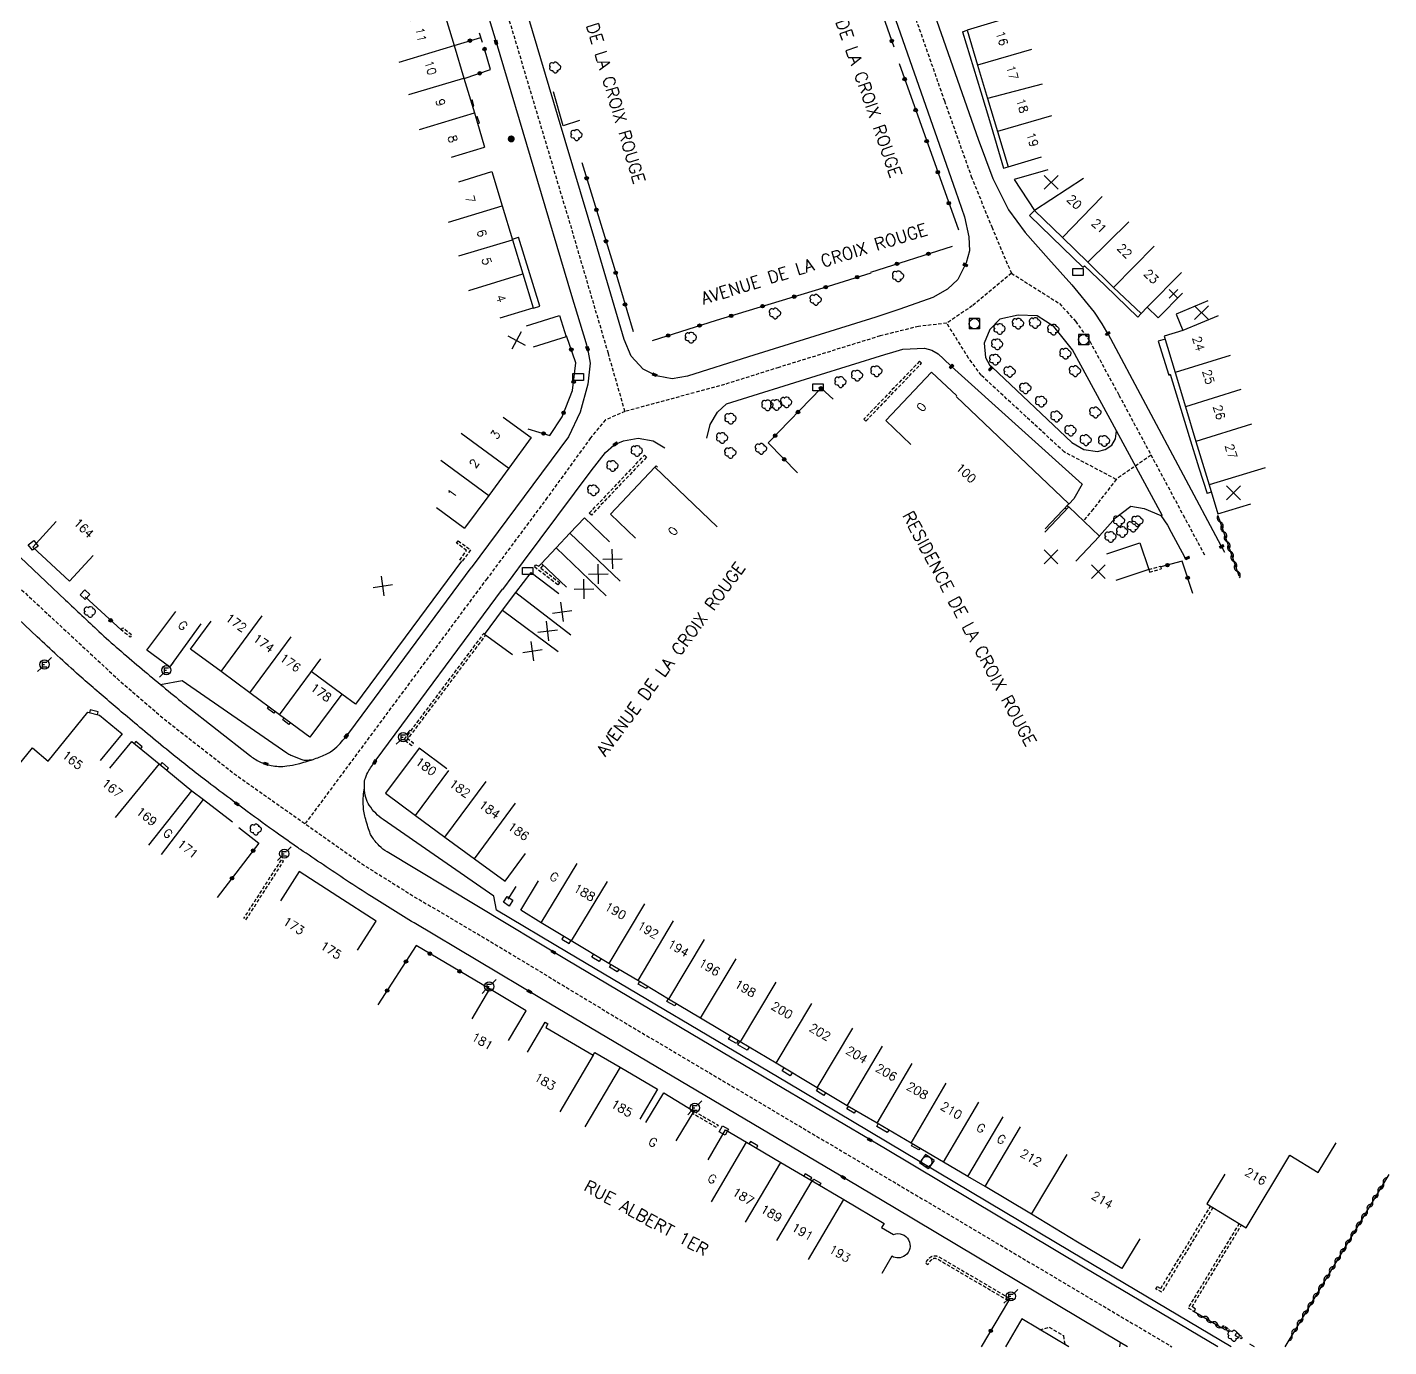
# Model space of a CAD drawing. Header units: millimetres. Extents: x 139000 to 140000, y 124000 to 124885.
# Drawn here: x 139163.1 to 139359.4, y 124000 to 124190.2 of the extents above; entities that cross this region are included whole.
import ezdxf
from ezdxf.enums import TextEntityAlignment as Align

# ---------------------------------------------------------------- set-up
doc = ezdxf.new("R2010")
doc.units = ezdxf.units.MM
doc.linetypes.add('DASHED', pattern=[0.75, 0.5, -0.25])
doc.layers.get('0').update_dxf_attribs({"linetype": 'CONTINUOUS'})
for name, color, linetype in [('W0001', 6, 'DASHED'), ('W0008', 7, 'CONTINUOUS'), ('W0100', 7, 'CONTINUOUS'), ('W0105', 7, 'CONTINUOUS'), ('W0112', 1, 'DASHED'), ('W0300', 7, 'CONTINUOUS'), ('W0310', 3, 'CONTINUOUS'), ('W0322', 7, 'CONTINUOUS'), ('W0400', 7, 'CONTINUOUS'), ('W0420', 7, 'CONTINUOUS'), ('W0471', 7, 'CONTINUOUS'), ('W0989', 7, 'CONTINUOUS'), ('W0991', 7, 'CONTINUOUS'), ('W1102', 7, 'CONTINUOUS'), ('W1471', 7, 'CONTINUOUS'), ('W1473', 7, 'CONTINUOUS')]:
    doc.layers.add(name, color=color, linetype=linetype)
doc.styles.get("Standard").update_dxf_attribs({"font": 'romans.shx', "width": 0.85})

# ---------------------------------------------------------------- blocks, each defined once
blk = doc.blocks.new('t310o')
at = {"color": 0, "linetype": 'Continuous'}
for centre, start, end in [((-0.5, 0.38), 216.8699, 323.1304), ((0.5, -0.37), 36.8699, 143.1303)]:
    blk.add_arc(centre, 0.625, start, end, dxfattribs=at)
blk = doc.blocks.new('t322o')
at = {"color": 0, "linetype": 'Continuous'}
for radius in [0.25, 0.15]:
    blk.add_circle((0, 0), radius, dxfattribs=at)
blk = doc.blocks.new('T300')
for p, q in [((-0.8, 0.51), (-0.86, 0.34)), ((-0.86, 0.34), (-0.86, 0.17)), ((-0.86, 0.17), (-0.74, 0.06)), ((-0.69, 0.63), (-0.8, 0.51)), ((-0.8, -0.06), (-0.74, 0.06)), ((-0.74, 0.06), (-0.69, 0.11)), ((-0.57, 0.69), (-0.69, 0.63)), ((-0.46, 0.69), (-0.57, 0.69)), ((-0.29, 0.63), (-0.46, 0.69)), ((-0.29, 0.63), (-0.17, 0.74)), ((-0.23, 0.57), (-0.29, 0.63)), ((-0.17, 0.74), (-0.06, 0.8)), ((-0.06, 0.8), (0.06, 0.8)), ((0.06, 0.8), (0.23, 0.74)), ((0.23, 0.74), (0.34, 0.63)), ((0.34, 0.63), (0.4, 0.51)), ((0.46, 0.46), (0.34, 0.46)), ((0.4, 0.51), (0.4, 0.46)), ((0.57, 0.4), (0.46, 0.46)), ((0.57, 0.4), (0.69, 0.29)), ((0.69, 0.29), (0.74, 0.17)), ((0.74, 0.06), (0.69, -0.17)), ((0.74, 0.17), (0.74, 0.06)), ((-0.8, -0.17), (-0.8, -0.06)), ((-0.8, -0.23), (-0.8, -0.17)), ((-0.74, -0.34), (-0.8, -0.23)), ((-0.69, -0.4), (-0.74, -0.34)), ((-0.51, -0.46), (-0.69, -0.4)), ((-0.4, -0.46), (-0.51, -0.46)), ((-0.4, -0.46), (-0.34, -0.46)), ((-0.34, -0.46), (-0.34, -0.4)), ((-0.34, -0.51), (-0.34, -0.46)), ((-0.29, -0.63), (-0.34, -0.51)), ((-0.17, -0.74), (-0.29, -0.63)), ((-0.06, -0.8), (-0.17, -0.74)), ((0.06, -0.8), (-0.06, -0.8)), ((0.17, -0.74), (0.06, -0.8)), ((0.23, -0.69), (0.17, -0.74)), ((0.29, -0.46), (0.23, -0.46)), ((0.29, -0.63), (0.23, -0.69)), ((0.46, -0.4), (0.29, -0.46)), ((0.34, -0.51), (0.29, -0.63)), ((0.34, -0.51), (0.34, -0.46)), ((0.57, -0.34), (0.46, -0.4)), ((0.63, -0.29), (0.57, -0.34)), ((0.69, -0.17), (0.63, -0.29))]:
    blk.add_line(p, q)
blk = doc.blocks.new('T400')
for p, q in [((-0.15, 0.3), (0.15, 0.3)), ((-0.15, -0.25), (-0.15, 0.3)), ((-0.15, 0.15), (0.15, 0.15)), ((-0.15, 0), (0.15, 0)), ((0.15, 0.3), (0.15, -0.25)), ((-0.15, -0.15), (0.15, -0.15)), ((-0.15, -0.25), (-0.15, -0.3)), ((-0.15, -0.3), (0.15, -0.3)), ((0.15, -0.3), (0.15, -0.25))]:
    blk.add_line(p, q)
blk = doc.blocks.new('t991o')
at = {"color": 0, "linetype": 'Continuous'}
for p, q in [((-1, 1), (1, -1)), ((-1, -1), (1, 1))]:
    blk.add_line(p, q, dxfattribs=at)
blk = doc.blocks.new('t112o')
at = {"color": 0, "linetype": 'Continuous'}
for p, q in [((-0.5, 0.5), (0.5, 0.5)), ((-0.5, -0.5), (-0.5, 0.5)), ((0.5, 0.5), (0.5, -0.5)), ((0.5, -0.5), (-0.5, -0.5))]:
    blk.add_line(p, q, dxfattribs=at)
blk = doc.blocks.new('T471')
for p, q in [((-0.333334, 0.333334), (-0.333334, -0.333334)), ((-0.333334, 0.333334), (0.333334, 0.333334)), ((-0.333334, 0), (0, 0)), ((0.500001, 0.500001), (1.000002, 1.000002)), ((-0.500001, -0.500001), (-1.000002, -1.000002)), ((-0.333334, -0.333334), (0.333334, -0.333334))]:
    blk.add_line(p, q)
blk.add_ellipse((0, 0), major_axis=(0.471405, 0.471405), ratio=1, start_param=5.4977871438, end_param=11.780972451)
blk = doc.blocks.new('T420')
for p, q in [((0.75, 0.75), (-0.75, 0.75)), ((-0.75, 0.75), (-0.75, -0.75)), ((0.75, 0.75), (0.75, -0.75)), ((0.75, -0.75), (-0.75, -0.75))]:
    blk.add_line(p, q)
blk.add_ellipse((0, 0), major_axis=(-0.53, 0.53), ratio=1, start_param=3.926991, end_param=10.210176)
blk = doc.blocks.new('T1471')
at = {"color": 0, "linetype": 'Continuous', "flags": 128}
blk.add_lwpolyline([(-0.75, -0.5), (-0.75, 0.5), (0.75, 0.5), (0.75, -0.5), (-0.75, -0.5)], dxfattribs=at)
blk = doc.blocks.new('T1473')
at = {"color": 0, "linetype": 'Continuous', "const_width": 0.5, "flags": 128}
blk.add_lwpolyline([(-0.25, 0, 1), (0.25, 0, 1)], format="xyb", close=True, dxfattribs=at)

msp = doc.modelspace()

# ---------------------------------------------------------------- linework, layer by layer
at = {"layer": 'W0001'}
for points in [[(139274.75, 124238.54), (139285.31, 124208.35), (139295.38, 124179.56), (139299.24, 124168.69), (139302.19, 124161.4), (139305.02, 124154.74), (139311.96, 124150.36), (139314.27, 124147.82), (139316.33, 124144.92), (139320.53, 124137.17), (139329.79, 124119.88), (139332.92, 124114.04)], [(139249.32, 124134.8), (139246.92, 124143.15), (139241.85, 124160.4), (139235.62, 124181.27), (139228.85, 124203.89), (139221.48, 124228.6)], [(139305.02, 124154.74), (139299.39, 124150.05), (139295.72, 124147.53), (139291.65, 124147.07), (139286.09, 124145.7)], [(139320.14, 124125.02), (139312.65, 124128.97), (139300.69, 124140.02), (139298.86, 124142.5), (139295.72, 124147.53)], [(139286.09, 124145.7), (139271.5, 124141.16), (139263.66, 124138.7), (139249.32, 124134.8), (139246.49, 124133.59), (139244.35, 124130.99), (139238.12, 124122.4), (139229.45, 124110.74)], [(139325.16, 124128.52), (139320.14, 124125.02), (139316.81, 124120.73), (139315.54, 124119.18)]]:
    msp.add_lwpolyline(points, dxfattribs=at)
at = {"layer": 'W0001', "flags": 128}
for points in [[(139088.86, 124178.77), (139146.16, 124124.12), (139176.36, 124096.09), (139182.99, 124090.39), (139193.47, 124082.23), (139211.88, 124069.29), (139218.89, 124064.91), (139230.53, 124058.05), (139248.86, 124046.96), (139280.99, 124027.95), (139328.16, 124000)], [(139229.43, 124110.75), (139203.21, 124075.39)]]:
    msp.add_lwpolyline(points, dxfattribs=at)
at = {"layer": 'W0008'}
for points in [[(139275.58, 124244.56), (139281.16, 124228.61), (139289.45, 124204.87), (139289.56, 124204.56), (139300.23, 124174.07), (139302.36, 124168.41), (139304.62, 124163.89), (139307.02, 124160.6), (139310.38, 124156.79), (139313.75, 124153.07), (139316.94, 124149.13), (139318.09, 124147.44), (139318.75, 124146.31), (139318.93, 124146.04), (139335.24, 124115.51), (139335.34, 124115.35), (139335.76, 124114.53)], [(139273.92, 124232.52), (139282.35, 124208.53), (139282.43, 124208.23), (139296.98, 124166.62), (139298.27, 124162.84), (139298.89, 124159.97), (139298.97, 124157.95), (139298.49, 124156.21), (139298.38, 124155.93), (139297.29, 124153.84), (139295.81, 124152.42), (139293.7, 124151.23), (139288.96, 124149.56), (139285.47, 124148.38)], [(139218.82, 124227.96), (139228.07, 124196.95), (139230.74, 124188.05), (139241.63, 124151.54), (139243.67, 124144.73), (139243.93, 124143.87), (139244.28, 124141.79), (139243.95, 124138.75), (139242.84, 124134.7), (139241.19, 124131.17), (139227.16, 124112.27)], [(139285.47, 124148.38), (139267.12, 124142.68), (139258.35, 124139.91), (139256.11, 124139.51), (139254.11, 124139.89), (139253.59, 124140.1), (139251.94, 124140.93), (139250.21, 124142.78), (139249.21, 124145.19), (139245.11, 124159.09), (139239.58, 124177.56), (139235.44, 124191.43), (139229.77, 124210.36), (139224.09, 124229.46)], [(139326.81, 124119.78), (139320.18, 124132.04), (139313.84, 124143.69), (139311.15, 124147.08), (139308.72, 124148.58), (139306.01, 124148.69), (139303.38, 124148.13), (139301.92, 124146.62), (139301.1, 124144.65), (139301.3, 124142.59), (139301.89, 124141.54), (139302.26, 124141.21), (139313.73, 124130.32), (139315.49, 124129.31), (139317.45, 124129.06), (139318.56, 124129.31), (139319.5, 124129.96), (139320.04, 124130.85), (139320.18, 124132.04)], [(139286.8, 124143.04), (139287.92, 124143.38), (139289.4, 124143.79), (139292.51, 124143.91), (139293.55, 124143.66), (139294.45, 124143.11), (139295.25, 124142.42), (139296.39, 124141.29), (139315.21, 124124.34), (139314.05, 124122.23), (139313.37, 124121.48)], [(139261.1, 124130.94), (139261.59, 124132.92), (139262.67, 124134.72), (139263.97, 124135.91), (139276.88, 124139.96), (139286.8, 124143.04)], [(139231.72, 124109.17), (139234.7, 124113.18), (139244.45, 124126.25), (139246.49, 124128.9), (139247.71, 124129.95), (139247.95, 124130.12), (139249.1, 124130.58), (139251.22, 124130.94), (139253.36, 124130.59), (139255.06, 124129.55)], [(139317.71, 124116.88), (139320.06, 124119.48), (139322.27, 124121.16), (139324.18, 124120.82), (139326.57, 124119.81), (139327.52, 124118.4), (139328.05, 124117.39), (139329.96, 124113.87), (139330.09, 124113.56)], [(139173.29, 124091.11), (139173.39, 124091.52), (139172.24, 124091.82), (139172.14, 124091.39)], [(139198.86, 124091.58), (139198.68, 124091.34), (139197.77, 124092), (139197.95, 124092.25)], [(139201.06, 124089.96), (139200.88, 124089.71), (139199.98, 124090.38), (139200.15, 124090.63)], [(139179.5, 124086.2), (139179.73, 124086.48), (139178.81, 124087.26), (139178.57, 124086.97)], [(139183.25, 124083.13), (139183.49, 124083.41), (139182.6, 124084.22), (139182.33, 124083.88)], [(139240.47, 124059.15), (139240.23, 124058.76), (139241.27, 124058.11), (139241.52, 124058.52)], [(139245.84, 124055.92), (139245.6, 124055.53), (139244.53, 124056.14), (139244.78, 124056.56)], [(139248.41, 124054.39), (139248.2, 124054.04), (139247.09, 124054.71), (139247.29, 124055.05)], [(139252.55, 124051.94), (139252.37, 124051.63), (139251.22, 124052.27), (139251.42, 124052.61)], [(139256.7, 124049.47), (139256.5, 124049.13), (139255.36, 124049.77), (139255.58, 124050.14)], [(139265.64, 124044.12), (139265.4, 124043.71), (139264.26, 124044.35), (139264.53, 124044.79)], [(139267.2, 124043.19), (139266.95, 124042.76), (139265.61, 124043.53), (139265.87, 124043.98)], [(139273.4, 124039.5), (139273.15, 124039.07), (139272, 124039.76), (139272.25, 124040.19)], [(139278.23, 124036.61), (139278.01, 124036.23), (139276.94, 124036.88), (139277.16, 124037.25)], [(139282.58, 124034.03), (139282.36, 124033.66), (139281.32, 124034.29), (139281.53, 124034.65)], [(139287.34, 124031.24), (139287.13, 124030.87), (139285.62, 124031.75), (139285.83, 124032.12)], [(139268.3, 124028.64), (139268.48, 124028.94), (139267.4, 124029.59), (139267.22, 124029.28)], [(139291.84, 124028.61), (139291.7, 124028.37), (139290.61, 124028.95), (139290.78, 124029.23)], [(139276.08, 124024.05), (139276.26, 124024.36), (139275.31, 124024.93), (139275.12, 124024.61)], [(139276.37, 124023.87), (139276.54, 124024.15), (139277.55, 124023.6), (139277.36, 124023.29)], [(139320.7, 124000.63), (139320.59, 124000)]]:
    msp.add_lwpolyline(points, dxfattribs=at)
for points in [[(139091.14, 124181.19), (139119.64, 124154.17), (139161.2, 124114.65), (139168.65, 124107.63, 0.000985), (139171.03, 124105.39, 0.000956), (139173.49, 124103.08, 0.009889), (139176.34, 124100.53, 0.004823), (139182.35, 124095.46, 0.000961), (139185.34, 124092.99, 0.005558), (139185.86, 124092.57), (139195.19, 124085.25, 0.056137), (139196.69, 124084.32, 0.05774), (139198.31, 124083.77, 0.04603), (139199.38, 124083.65, 0.040671), (139200.59, 124083.71, 0.027708), (139202.19, 124084.02, 0.020098), (139204.35, 124084.66, 0.020542), (139206.14, 124085.35, 0.04675), (139206.88, 124085.76, 0.052502), (139208.03, 124086.73, 0.031758), (139209.63, 124088.62), (139227.15, 124112.28)], [(139321.75, 124000), (139320.7, 124000.63), (139288.16, 124020.01), (139281.52, 124023.95), (139260.83, 124036.21), (139237.27, 124050.17), (139218.93, 124061.08, -0.004322), (139212.77, 124064.89, -0.007307), (139209.17, 124067.22, -0.00016), (139202.52, 124071.68, -0.003407), (139202.21, 124071.9, -0.004124), (139199.18, 124074.02, -0.00285), (139194.84, 124077.17, -0.005522), (139188.44, 124081.97, -0.007153), (139183.59, 124085.81, -0.002159), (139180.48, 124088.36, -0.002288), (139177.58, 124090.79, -0.002305), (139172.91, 124094.77, -0.004718), (139170.65, 124096.75, -0.003305), (139167.48, 124099.62, -0.003565), (139164.58, 124102.32), (139152.71, 124113.53), (139132.06, 124133.19), (139086.56, 124176.34)], [(139336.73, 124000), (139313.65, 124013.7), (139272.59, 124038.12), (139241.12, 124056.76), (139230.8, 124062.91), (139230.4, 124064.96), (139214.44, 124075.99, -0.050734), (139213.39, 124076.89, -0.046493), (139212.45, 124078.07, -0.076653), (139211.96, 124079.15, -0.063306), (139211.75, 124080.58, -0.029134), (139211.79, 124081.53, -0.063404), (139211.89, 124081.95, -0.043767), (139212.4, 124083.05, -0.028059), (139213.44, 124084.62), (139231.68, 124109.2)], [(139334.79, 124000), (139315.43, 124011.49), (139286.9, 124028.52), (139272.23, 124037.17), (139240.89, 124055.76), (139215.02, 124071.33, -0.062513), (139213.89, 124072.22, -0.052506), (139212.81, 124073.57, -0.058589), (139212.53, 124074.15, -0.016927), (139211.87, 124076.27, -0.060035), (139211.59, 124078.14, -0.046326), (139211.75, 124080.58)]]:
    msp.add_lwpolyline(points, format="xyb", dxfattribs=at)
at = {"layer": 'W0008', "flags": 128}
msp.add_lwpolyline([(139182.35, 124095.46), (139185.47, 124096.05), (139200.58, 124085.61, 0.04279), (139201.17, 124085.28, 0.018504), (139202.6, 124084.68, 0.087351), (139203.2, 124084.56, 0.046433), (139204.35, 124084.66)], format="xyb", dxfattribs=at)
at = {"layer": 'W0100'}
for p, q in [((139224.29, 124171.48), (139229.08, 124172.92)), ((139231.31, 124148.29), (139236.1, 124149.76)), ((139297.16, 124137.05), (139293.53, 124140.49)), ((139222.14, 124120.96), (139226.16, 124117.98))]:
    msp.add_line(p, q, dxfattribs=at)
for points in [[(139218.38, 124191.14), (139223.16, 124192.59), (139224.68, 124187.55), (139226.09, 124182.86), (139227.61, 124177.83), (139229.08, 124172.92)], [(139303.44, 124191.19), (139298.65, 124189.77), (139300.15, 124184.72), (139301.6, 124179.9), (139303.03, 124175.15), (139304.56, 124170.08), (139309.35, 124171.53)], [(139225.35, 124167.93), (139230.14, 124169.38), (139231.63, 124164.45), (139233.1, 124159.56), (139234.6, 124154.65), (139236.1, 124149.76)], [(139310.29, 124169.63), (139305.45, 124168.23), (139308.36, 124163.78), (139312.38, 124159.88), (139316.04, 124156.34), (139319.77, 124152.7), (139323.74, 124148.91), (139324.62, 124149.84), (139326.18, 124148.3), (139329.69, 124151.87)], [(139333.37, 124150.76), (139328.76, 124148.83), (139329.74, 124146.49), (139327.06, 124145.68), (139328.62, 124140.43), (139330.11, 124135.49), (139331.63, 124130.48), (139333.53, 124124.23), (139334.78, 124120.05), (139339.57, 124121.48)], [(139235.12, 124147.16), (139239.9, 124148.63), (139240.85, 124145.56), (139236.07, 124144.09)], [(139290.54, 124130.07), (139286.91, 124133.51), (139293.53, 124140.49)], [(139297.06, 124136.95), (139313.33, 124121.5), (139309.89, 124117.87)], [(139231.77, 124134), (139235.8, 124131.04), (139232.56, 124126.62), (139229.67, 124122.72), (139226.16, 124117.98)], [(139250.85, 124116.57), (139247.22, 124120.02), (139253.62, 124126.77), (139262.63, 124118.18)], [(139309.87, 124117.4), (139313.3, 124121.04), (139317.75, 124116.85), (139314.33, 124113.21)], [(139240.9, 124109.47), (139237.27, 124112.92), (139239.39, 124115.14), (139241.38, 124117.25), (139243.48, 124119.46), (139247.11, 124116.04)], [(139318.81, 124114.28), (139323.56, 124115.86), (139324.84, 124112.02), (139320.1, 124110.44)], [(139233.1, 124099.71), (139229.08, 124102.68), (139231.64, 124106.16), (139233.6, 124108.7), (139235.79, 124111.59), (139239.78, 124108.58)], [(139210.75, 124057.14), (139213.46, 124061.34), (139207.92, 124064.92), (139202.36, 124068.49), (139199.66, 124064.28)], [(139323.53, 124015.57), (139320.97, 124011.27), (139314.58, 124015.09), (139307.91, 124019.13), (139301.25, 124023.08), (139298.76, 124024.53), (139295.23, 124026.63), (139290.59, 124029.34), (139285.66, 124032.22), (139281.36, 124034.75), (139277.02, 124037.34), (139271.12, 124040.87), (139265.93, 124043.94), (139260.23, 124047.35), (139255.61, 124050.12), (139251.16, 124052.77), (139246.99, 124055.23), (139241.57, 124058.49), (139237.26, 124061.09), (139237.26, 124061.09), (139234.29, 124062.94), (139236.85, 124067.18)], [(139232.51, 124044.12), (139235.07, 124048.41), (139229.79, 124051.57), (139227.22, 124047.28)], [(139235.26, 124042.46), (139237.79, 124046.78), (139238.21, 124046.53), (139237.91, 124046.02), (139244.74, 124042.01), (139244.99, 124042.43), (139248.63, 124040.3), (139254.02, 124037.11), (139251.47, 124032.81)]]:
    msp.add_lwpolyline(points, dxfattribs=at)
at = {"layer": 'W0100', "flags": 128}
for points in [[(139167.32, 124118.93), (139163.94, 124115.25), (139169.25, 124110.37), (139172.63, 124114.06)], [(139225.77, 124113.21), (139210.47, 124092.63), (139208.51, 124094.06), (139203.9, 124087.88), (139199.53, 124091.09), (139195.24, 124094.26), (139191.1, 124097.31), (139186.7, 124100.55), (139189.67, 124104.57)], [(139188.18, 124104.22), (139183.63, 124097.97), (139183.64, 124097.98), (139180.39, 124100.4), (139184.57, 124105.99)], [(139126.07, 124097.77), (139126.07, 124097.77), (139142.94, 124095.94), (139142.94, 124095.94), (139157.75, 124093.65), (139156.53, 124086.14), (139158.4, 124082.67), (139159.95, 124084.21), (139161.21, 124083), (139163.88, 124086.31), (139166.18, 124084.4), (139171.88, 124091.46), (139173.55, 124091.05), (139176.83, 124088.35), (139173.66, 124084.48)], [(139175.06, 124083.38), (139178.23, 124087.24), (139182.18, 124084.01), (139186.88, 124080.15), (139188.55, 124078.87), (139192.73, 124075.67)], [(139223.65, 124083.29), (139219.64, 124086.28), (139214.8, 124079.78), (139219.14, 124076.58), (139223.37, 124073.45), (139227.61, 124070.32), (139232.03, 124067.09), (139234.98, 124071.12)], [(139252.31, 124032.31), (139254.9, 124036.59), (139259.25, 124033.97), (139256.67, 124029.69)], [(139335.8, 124024.86), (139333.21, 124020.58), (139338.87, 124017.16), (139345.18, 124027.6), (139349.27, 124025.13), (139351.86, 124029.41)], [(139313.3, 124000), (139306.54, 124004.01), (139304.16, 124000)]]:
    msp.add_lwpolyline(points, dxfattribs=at)
at = {"layer": 'W0100'}
msp.add_lwpolyline([(139261.3, 124026.92), (139263.81, 124031.25), (139266.86, 124029.49), (139271.79, 124026.58), (139276.31, 124023.91), (139280.88, 124021.21), (139286.68, 124017.79), (139286.32, 124017.18), (139288.04, 124016.19, -0.87919), (139289.69, 124013.14, -0.298113), (139287.78, 124013.05), (139286.36, 124010.58)], format="xyb", dxfattribs=at)
at = {"layer": 'W0105'}
for p, q in [((139297.99, 124189.54), (139298.65, 124189.77)), ((139227.05, 124179.67), (139227.27, 124179.74)), ((139227.55, 124178.8), (139227.27, 124179.74)), ((139227.33, 124178.74), (139227.55, 124178.8)), ((139227.78, 124177.26), (139228.01, 124177.34)), ((139228.36, 124176.38), (139228.01, 124177.34)), ((139228.07, 124176.29), (139228.36, 124176.38)), ((139303.91, 124169.86), (139304.56, 124170.08)), ((139307.66, 124163.07), (139308.36, 124163.78)), ((139233.08, 124159.63), (139233.99, 124159.91)), ((139237.02, 124149.99), (139233.99, 124159.91)), ((139236.11, 124149.72), (139237.02, 124149.99)), ((139323.24, 124148.4), (139323.74, 124148.91)), ((139327.19, 124145.24), (139326.2, 124144.93)), ((139333.85, 124123.16), (139333.25, 124122.97))]:
    msp.add_line(p, q, dxfattribs=at)
for points in [[(139297.99, 124189.54), (139300.61, 124180.89), (139301.85, 124176.74), (139303.91, 124169.86)], [(139242.76, 124176.73), (139240.39, 124175.99), (139239.03, 124180.87)], [(139307.66, 124163.07), (139312.42, 124158.39), (139315.32, 124155.61), (139315.56, 124155.8), (139318.53, 124152.96), (139323.24, 124148.4)], [(139326.2, 124144.93), (139327.71, 124140.04), (139327.93, 124140.21), (139330.65, 124131.19), (139332.05, 124126.68), (139333.25, 124122.97)]]:
    msp.add_lwpolyline(points, dxfattribs=at)
at = {"layer": 'W0112'}
for p, q in [((139284.06, 124133.43), (139292.09, 124141.78)), ((139292.09, 124141.78), (139291.8, 124142.05)), ((139244.18, 124120.15), (139252.12, 124128.5)), ((139252.12, 124128.5), (139252.41, 124128.22)), ((139312.79, 124120.93), (139313.02, 124120.74)), ((139313.07, 124121.22), (139313.29, 124121.04)), ((139225.27, 124116.18), (139227.05, 124114.86)), ((139225.49, 124113.4), (139226.49, 124114.78)), ((139227.05, 124114.86), (139225.82, 124113.18)), ((139236.27, 124112.45), (139239.7, 124109.8)), ((139237.19, 124112.24), (139237.57, 124112.64)), ((139237.19, 124112.24), (139239.95, 124110.12)), ((139324.83, 124112.02), (139326.52, 124112.52)), ((139324.83, 124112.02), (139324.94, 124111.64)), ((139324.94, 124111.64), (139326.64, 124112.14)), ((139326.52, 124112.52), (139326.64, 124112.14)), ((139239.7, 124109.8), (139239.95, 124110.12))]:
    msp.add_line(p, q, dxfattribs=at)
for points in [[(139291.8, 124142.05), (139283.77, 124133.71), (139284.06, 124133.43)], [(139252.41, 124128.22), (139244.47, 124119.88), (139244.18, 124120.15)], [(139253.62, 124126.77), (139253.8, 124126.97), (139254.01, 124126.76)], [(139226.49, 124114.78), (139225.03, 124115.85), (139225.27, 124116.18)], [(139236.27, 124112.45), (139236.46, 124112.72), (139236.88, 124112.49), (139237.28, 124112.92)], [(139334.08, 124020.05), (139326.71, 124007.85), (139325.85, 124008.34), (139326.05, 124008.69), (139326.57, 124008.39), (139333.74, 124020.26)], [(139337.86, 124017.77), (139330.52, 124005.62), (139331.38, 124005.08), (139331.59, 124005.42), (139331.07, 124005.75), (139338.21, 124017.56)], [(139309.14, 124002.42), (139310.46, 124002.82), (139312.54, 124001.61), (139312.72, 124000.32)]]:
    msp.add_lwpolyline(points, dxfattribs=at)
at = {"layer": 'W0112', "flags": 128}
for points in [[(139176.68, 124103.32), (139176.93, 124103.63), (139178.24, 124102.6), (139177.99, 124102.28)], [(139337.29, 124001.62), (139337.49, 124001.97), (139338.36, 124001.46), (139338.16, 124001.12)]]:
    msp.add_lwpolyline(points, close=True, dxfattribs=at)
for points in [[(139229.07, 124102.74), (139228.95, 124102.83), (139217.46, 124087.52), (139218.58, 124086.68), (139218.82, 124087), (139218.02, 124087.6), (139229.21, 124102.51)], [(139194.67, 124061.54), (139200.11, 124070), (139199.77, 124070.22), (139194.34, 124061.75)], [(139259.25, 124033.97), (139262.76, 124031.93), (139262.56, 124031.59), (139259.05, 124033.62)], [(139335.36, 124002.73), (139335.56, 124003.08), (139336.46, 124002.56), (139336.27, 124002.21), (139335.36, 124002.73)]]:
    msp.add_lwpolyline(points, dxfattribs=at)
msp.add_lwpolyline([(139304.6, 124006.61), (139294.37, 124012.62, 0.072556), (139294.19, 124012.69, 0.063309), (139293.94, 124012.72, 0.093761), (139293.76, 124012.69, 0.083591), (139293.55, 124012.56, 0.018307), (139293.31, 124012.34, 0.045995), (139293.27, 124012.28), (139292.97, 124011.83), (139292.64, 124012.06), (139292.94, 124012.51, -0.045995), (139293.03, 124012.62, -0.018307), (139293.29, 124012.86, -0.083591), (139293.61, 124013.06, -0.093761), (139293.93, 124013.12, -0.063309), (139294.29, 124013.08, -0.072556), (139294.57, 124012.97), (139304.81, 124006.96)], format="xyb", close=True, dxfattribs=at)
at = {"layer": 'W0310'}
msp.add_line((139334.81, 124119.82), (139337.82, 124111.12), dxfattribs=at)
for points in [[(139359.43, 124024.83), (139344.43, 124000)], [(139331.38, 124005.08), (139335.36, 124002.73)], [(139340.06, 124000), (139339.39, 124000.39)]]:
    msp.add_lwpolyline(points, dxfattribs=at)
at = {"layer": 'W0322'}
for p, q in [((139280.76, 124208.41), (139288.07, 124187.39)), ((139224.7, 124187.57), (139228.53, 124188.73)), ((139228.31, 124189.4), (139228.73, 124188.03)), ((139288.84, 124184.97), (139297.38, 124160.98)), ((139284.75, 124154.9), (139296.53, 124158.64))]:
    msp.add_line(p, q, dxfattribs=at)
for points in [[(139226.12, 124182.79), (139229.94, 124184.08), (139229.07, 124187.08)], [(139243.1, 124170.69), (139247.76, 124155.56), (139250.48, 124146.32)], [(139253.29, 124145.04), (139262.52, 124147.96), (139277.87, 124152.61), (139284.79, 124154.79)], [(139235.31, 124132.31), (139238.47, 124131.36), (139240.24, 124134.05), (139241.77, 124137.81), (139242.25, 124141.84), (139240.88, 124145.73)], [(139279.31, 124136.58), (139277.6, 124138.18), (139269.97, 124130.29), (139274.17, 124125.96)], [(139331.18, 124108.59), (139329.66, 124113.25), (139326.57, 124112.4)], [(139171.5, 124108.09), (139176.68, 124103.32)], [(139193.67, 124074.84), (139196.54, 124072.58), (139190.53, 124064.75)], [(139233.56, 124066.32), (139232.45, 124064.53)], [(139229.79, 124051.57), (139219.23, 124057.82), (139213.71, 124049.28)], [(139304.6, 124006.61), (139300.67, 124000)]]:
    msp.add_lwpolyline(points, dxfattribs=at)
at = {"layer": 'W1102'}
for p, q in [((139216.76, 124185.15), (139224.68, 124187.55)), ((139307.94, 124186.98), (139300.15, 124184.72)), ((139218.17, 124180.48), (139226.09, 124182.86)), ((139309.44, 124181.97), (139301.6, 124179.9)), ((139219.69, 124175.44), (139227.61, 124177.83)), ((139310.8, 124177.4), (139303.03, 124175.15)), ((139315.42, 124168.4), (139308.36, 124163.78)), ((139318.13, 124165.8), (139312.38, 124159.88)), ((139223.9, 124162.09), (139231.63, 124164.45)), ((139321.97, 124162.12), (139316.04, 124156.34)), ((139225.35, 124157.24), (139233.1, 124159.56)), ((139325.61, 124158.62), (139319.77, 124152.7)), ((139226.83, 124152.26), (139234.6, 124154.65)), ((139329.55, 124154.84), (139324.62, 124149.84)), ((139334.82, 124148.61), (139329.74, 124146.49)), ((139336.56, 124142.9), (139328.62, 124140.43)), ((139338.1, 124137.96), (139330.11, 124135.49)), ((139225.7, 124131.66), (139232.56, 124126.62)), ((139339.65, 124132.97), (139331.63, 124130.48)), ((139222.79, 124127.79), (139229.67, 124122.72)), ((139341.6, 124126.69), (139333.53, 124124.23)), ((139241.38, 124117.25), (139248.64, 124110.37)), ((139239.39, 124115.14), (139246.63, 124108.25)), ((139233.6, 124108.7), (139241.52, 124102.6)), ((139231.64, 124106.16), (139239.69, 124100.22))]:
    msp.add_line(p, q, dxfattribs=at)
at = {"layer": 'W1102', "flags": 128}
for points in [[(139191.1, 124097.31), (139197.02, 124105.36)], [(139195.24, 124094.26), (139201.18, 124102.31)], [(139199.53, 124091.09), (139205.46, 124099.16)], [(139208.51, 124094.06), (139204.1, 124097.31)], [(139182.18, 124084.01), (139175.83, 124076.28)], [(139219.14, 124076.58), (139223.94, 124083.07)], [(139223.37, 124073.45), (139229.32, 124081.49)], [(139180.68, 124072.3), (139186.88, 124080.15)], [(139182.48, 124070.93), (139188.55, 124078.87)], [(139227.61, 124070.32), (139233.53, 124078.37)], [(139237.26, 124061.09), (139242.43, 124069.65)], [(139246.73, 124067.06), (139241.57, 124058.49)], [(139252.11, 124063.82), (139246.99, 124055.23)], [(139256.25, 124061.37), (139251.16, 124052.77)], [(139260.73, 124058.71), (139255.61, 124050.12)], [(139260.23, 124047.35), (139265.37, 124055.93)], [(139271.05, 124052.54), (139265.93, 124043.94)], [(139271.12, 124040.87), (139276.24, 124049.46)], [(139277.02, 124037.34), (139282.15, 124045.92)], [(139281.36, 124034.75), (139286.46, 124043.35)], [(139244.74, 124042.01), (139239.91, 124033.84)], [(139248.63, 124040.3), (139243.54, 124031.69)], [(139285.66, 124032.22), (139290.72, 124040.85)], [(139290.59, 124029.34), (139295.64, 124037.97)], [(139295.23, 124026.63), (139300.31, 124035.24)], [(139298.76, 124024.53), (139303.82, 124033.15)], [(139301.25, 124023.08), (139306.32, 124031.71)], [(139261.77, 124020.88), (139266.86, 124029.49)], [(139307.91, 124019.13), (139313.05, 124027.71)], [(139266.71, 124017.97), (139271.79, 124026.58)], [(139271.22, 124015.3), (139276.31, 124023.91)], [(139275.79, 124012.6), (139280.88, 124021.21)]]:
    msp.add_lwpolyline(points, dxfattribs=at)

# ---------------------------------------------------------------- block references
at = {"layer": 'W0112'}
for p, rotation in [((139164, 124115.5), 306.510557306506), ((139171.46, 124108.4), 317.3424487735374), ((139232.48, 124064.22), 327.3442863089481), ((139263.57, 124031.18), 151.4731828797565)]:
    msp.add_blockref('t112o', p, dxfattribs=dict(at, rotation=rotation))
at = {"layer": 'W0300'}
for p in [(139239.28, 124184.39), (139242.36, 124174.64), (139288.73, 124154.29), (139276.85, 124150.9), (139270.98, 124148.93), (139303.36, 124146.69), (139306.02, 124147.46), (139308.47, 124147.55), (139311.11, 124146.59), (139258.86, 124145.44), (139303.02, 124144.47), (139312.85, 124143.13), (139285.61, 124140.6), (139302.73, 124142.26), (139314.24, 124140.62), (139280.42, 124139.04), (139282.82, 124139.98), (139304.81, 124140.52), (139307.08, 124138.16), (139269.89, 124135.71), (139271.17, 124135.74), (139272.61, 124136.11), (139309.36, 124136.22), (139264.58, 124133.77), (139311.56, 124134.08), (139317.17, 124134.66), (139263.35, 124130.97), (139313.6, 124132.05), (139251.07, 124129.1), (139264.54, 124128.84), (139268.97, 124129.42), (139315.79, 124130.67), (139318.43, 124130.55), (139247.55, 124126.94), (139244.79, 124123.44), (139320.59, 124119.05), (139321.04, 124117.44), (139322.59, 124118.21), (139323.23, 124118.99), (139319.36, 124116.72), (139172.22, 124105.92), (139196.12, 124074.55), (139337.11, 124001.58)]:
    msp.add_blockref('T300', p, dxfattribs=at)
at = {"layer": 'W0310'}
for p, rotation in [((139335.14, 124118.88), 289.037199906593), ((139335.63, 124117.46), 289.037199906593), ((139336.12, 124116.04), 289.037199906593), ((139336.61, 124114.62), 289.037199906593), ((139337.1, 124113.2), 289.037199906593), ((139337.59, 124111.79), 289.037199906593), ((139358.66, 124023.55), 238.858039544376), ((139357.11, 124020.98), 238.858039544376), ((139357.88, 124022.26), 238.858039544376), ((139356.33, 124019.7), 238.858039544376), ((139354.78, 124017.13), 238.858039544376), ((139355.55, 124018.41), 238.858039544376), ((139354, 124015.84), 238.858039544376), ((139352.45, 124013.28), 238.858039544376), ((139353.23, 124014.56), 238.858039544376), ((139351.68, 124011.99), 238.858039544376), ((139350.12, 124009.43), 238.858039544376), ((139350.9, 124010.71), 238.858039544376), ((139349.35, 124008.14), 238.858039544376), ((139347.8, 124005.57), 238.858039544376), ((139348.57, 124006.86), 238.858039544376), ((139332.67, 124004.32), 329.4556158448127), ((139333.97, 124003.55), 329.4556158448127), ((139346.25, 124003.01), 238.858039544376), ((139347.02, 124004.29), 238.858039544376), ((139335.26, 124002.79), 329.4556158448127), ((139345.47, 124001.72), 238.858039544376)]:
    msp.add_blockref('t310o', p, dxfattribs=dict(at, rotation=rotation))
at = {"layer": 'W0322'}
for p, rotation in [((139226.97, 124188.26), 16.73226157756084), ((139287.78, 124188.21), 289.1619928255917), ((139229.08, 124187.05), 106.2170356327506), ((139228.38, 124183.55), 18.66427043631402), ((139289.64, 124182.73), 289.6023873093255), ((139291.23, 124178.26), 289.6023873093255), ((139292.82, 124173.78), 289.6023873093255), ((139294.42, 124169.31), 289.6023873093255), ((139243.8, 124168.42), 287.0925679553492), ((139296.01, 124164.84), 289.6023873093255), ((139245.2, 124163.88), 287.0925679553492), ((139246.59, 124159.34), 287.0925679553492), ((139293.06, 124157.54), 17.62090913472042), ((139288.53, 124156.1), 17.62090913472042), ((139247.98, 124154.8), 286.468377133782), ((139282.79, 124154.16), 17.43788718288666), ((139273.71, 124151.35), 16.85431335931972), ((139278.26, 124152.73), 17.43788718288666), ((139249.33, 124150.24), 286.468377133782), ((139269.16, 124149.98), 16.85431335931972), ((139260.08, 124147.19), 17.5873256236877), ((139264.62, 124148.6), 16.85431335931972), ((139255.55, 124145.75), 17.5873256236877), ((139241.59, 124143.72), 109.480112367088), ((139241.93, 124139.1), 83.1588901863532), ((139277.57, 124138.15), 225.9456045081373), ((139240.47, 124134.62), 67.8918107557705), ((139274.27, 124134.73), 225.9456045081373), ((139237.59, 124131.63), 343.2707794528637), ((139270.97, 124131.32), 225.9456045081373), ((139272.28, 124127.91), 314.1406230403944), ((139327.52, 124112.66), 195.5183268868051), ((139330.45, 124110.84), 108.0991495187092), ((139175.18, 124104.7), 317.312479457814), ((139195.72, 124071.51), 232.4979862228149), ((139192.67, 124067.55), 232.4979862228149), ((139221.19, 124056.66), 149.3581993286445), ((139217.75, 124055.54), 237.171992956246), ((139225.49, 124054.11), 149.3581993286445), ((139215.04, 124051.34), 237.171992956246), ((139302.05, 124002.31), 239.2777399574923)]:
    msp.add_blockref('t322o', p, dxfattribs=dict(at, rotation=rotation))
at = {"layer": 'W0400'}
for p, rotation in [((139230.74, 124188.05), 16.72669054065312), ((139298.38, 124155.93), 247.7765682935532), ((139318.93, 124146.04), 124.0558437492707), ((139243.93, 124143.87), 17.22776084095511), ((139296.39, 124141.29), 315.2814808732907), ((139253.59, 124140.1), 248.9353840469368), ((139302.05, 124140.99), 317.3570255645569), ((139247.95, 124130.12), 124.6712596342952), ((139330.37, 124113.68), 113.5321078907132), ((139335.34, 124115.35), 121.2030185278625), ((139209.15, 124088.01), 142.1203929451402), ((139213.25, 124084.25), 152.7490819088531), ((139197.54, 124084.04), 70.75581707615184), ((139193.37, 124078.26), 53.53186877719651), ((139239.01, 124056.89), 58.90745355693663), ((139235.55, 124051.2), 58.97447125276594), ((139284.6, 124029.82), 60.44526186041079), ((139280.8, 124024.4), 58.14502983803263)]:
    msp.add_blockref('T400', p, dxfattribs=dict(at, rotation=rotation))
at = {"layer": 'W0420'}
for p in [(139299.7, 124147.46), (139315.45, 124145.17)]:
    msp.add_blockref('T420', p, dxfattribs=at)
at = {"layer": 'W0420', "rotation": 324.862909311472}
msp.add_blockref('T420', (139292.83, 124026.67), dxfattribs=at)
at = {"layer": 'W0471'}
for p in [(139165.63, 124098.33), (139183.2, 124097.51), (139217.35, 124087.86), (139200.2, 124071.07), (139229.73, 124051.93), (139259.38, 124034.44), (139304.96, 124007.27)]:
    msp.add_blockref('T471', p, dxfattribs=at)
at = {"layer": 'W0991'}
for p in [(139310.75, 124167.84), (139332.42, 124149.05), (139337.06, 124123.08), (139310.73, 124113.85), (139317.56, 124111.72)]:
    msp.add_blockref('t991o', p, dxfattribs=at)
at = {"layer": 'W0991', "xscale": 0.6375000000116415, "yscale": 0.6375000000043656, "zscale": 0.6375}
msp.add_blockref('t991o', (139328.39, 124151.76), dxfattribs=at)
at = {"layer": 'W0991'}
for p, rotation in [((139233.68, 124145.03), 287.155691876056), ((139247.52, 124113.55), 46.68326998622676), ((139245.47, 124111.38), 46.53813691063633), ((139214.4, 124109.65), 53.36328954203158), ((139243.4, 124109.21), 46.42565548729274), ((139240.28, 124105.93), 52.94499267829777), ((139238.17, 124103.16), 52.39199205887312), ((139235.99, 124100.27), 53.5752444843219)]:
    msp.add_blockref('t991o', p, dxfattribs=dict(at, rotation=rotation))
at = {"layer": 'W1471'}
for p in [(139314.64, 124154.92), (139242.57, 124139.76), (139277.15, 124138.3), (139235.29, 124111.81)]:
    msp.add_blockref('T1471', p, dxfattribs=at)
at = {"layer": 'W1473'}
msp.add_blockref('T1473', (139232.92, 124174.09), dxfattribs=at)

# ---------------------------------------------------------------- texts
at = {"layer": 'W0989'}
for s, rotation, p in [('RESIDENCE DE LA CROIX ROUGE', 289.2777, (139282.17, 124186.56)), ('RESIDENCE DE LA CROIX ROUGE', 286.6064, (139245.99, 124185.93)), ('AVENUE DE LA CROIX ROUGE', 17.2746, (139276.59, 124156.1)), ('RESIDENCE DE LA CROIX ROUGE', 298.1635, (139298.98, 124103.51)), ('AVENUE DE LA CROIX ROUGE', 53.3658, (139255.92, 124099.14)), ('RUE ALBERT 1ER', 331.344, (139252.39, 124018.58))]:
    msp.add_text(s, height=1.75, rotation=rotation, dxfattribs=at).set_placement(p, align=Align.MIDDLE)
at = {"layer": 'W0991'}
for s, rotation, p in [('11', 281.119, (139219.9, 124189.12)), ('16', 286.5687, (139303.68, 124188.59)), ('10', 286.7045, (139221.28, 124184.35)), ('17', 286.7648, (139305.16, 124183.66)), ('9', 286.7602, (139222.73, 124179.33)), ('18', 286.7369, (139306.6, 124178.89)), ('19', 286.8298, (139308.07, 124173.98)), ('8', 286.6886, (139224.48, 124174.11)), ('7', 286.8871, (139227.02, 124165.41)), ('20', 315.891, (139314.12, 124165)), ('21', 315.8816, (139317.68, 124161.54)), ('6', 286.6804, (139228.68, 124160.51)), ('22', 315.782, (139321.37, 124157.96)), ('5', 286.9875, (139229.38, 124156.46)), ('23', 316.3215, (139325.2, 124154.27)), ('4', 287.0082, (139231.43, 124151.09)), ('24', 286.8508, (139332, 124144.58)), ('25', 286.8479, (139333.45, 124139.78)), ('0', 53.6987, (139292.06, 124135.46)), ('26', 286.8419, (139334.99, 124134.7)), ('3', 53.6987, (139230.64, 124131.47)), ('27', 286.9064, (139336.7, 124129.07)), ('2', 53.5242, (139227.59, 124127.33)), ('100', 316.475, (139298.5, 124125.93)), ('1', 53.4726, (139224.39, 124123.01)), ('164', 315.927, (139171.3, 124117.99)), ('0', 53.6987, (139256.24, 124117.57)), ('G', 315.927, (139185.58, 124103.96)), ('172', 323.595, (139193.27, 124104.35)), ('174', 323.595, (139197.24, 124101.4)), ('176', 323.595, (139201.08, 124098.59)), ('178', 323.595, (139205.5, 124094.3)), ('165', 321.327, (139169.69, 124084.56)), ('180', 324.198, (139220.64, 124083.64)), ('167', 321.327, (139175.4, 124080.51)), ('182', 324.198, (139225.52, 124080.49)), ('169', 321.327, (139180.37, 124076.43)), ('184', 324.198, (139229.8, 124077.44)), ('186', 324.198, (139233.97, 124074.29)), ('G', 321.327, (139183.42, 124073.99)), ('171', 321.327, (139186.27, 124071.75)), ('G', 329.535, (139239.11, 124067.71)), ('188', 329.535, (139243.49, 124065.47)), ('190', 329.535, (139247.96, 124062.83)), ('173', 327.42, (139201.58, 124060.67)), ('192', 329.535, (139252.64, 124060.08)), ('175', 327.42, (139206.94, 124057.16)), ('194', 329.535, (139257.01, 124057.44)), ('196', 329.535, (139261.49, 124054.7)), ('198', 329.535, (139266.67, 124051.65)), ('200', 329.535, (139271.96, 124048.5)), ('202', 329.535, (139277.45, 124045.35)), ('181', 329.535, (139228.75, 124044.03)), ('204', 329.535, (139282.74, 124042.09)), ('206', 329.535, (139287.01, 124039.55)), ('183', 329.535, (139237.79, 124038.23)), ('208', 329.535, (139291.49, 124036.91)), ('185', 329.535, (139248.88, 124034.37)), ('210', 329.535, (139296.37, 124034.06)), ('G', 329.535, (139300.64, 124031.52)), ('G', 329.535, (139253.35, 124029.49)), ('G', 329.535, (139303.59, 124029.9)), ('212', 329.535, (139307.86, 124027.25)), ('216', 329.535, (139340.26, 124024.56)), ('G', 329.535, (139261.89, 124024.2)), ('187', 329.535, (139266.37, 124021.66)), ('214', 329.535, (139318.13, 124021.16)), ('189', 329.535, (139270.44, 124019.22)), ('191', 329.535, (139274.91, 124016.58)), ('193', 329.535, (139280.3, 124013.43))]:
    msp.add_text(s, height=1.25, rotation=rotation, dxfattribs=at).set_placement(p, align=Align.MIDDLE)

doc.saveas('drawing.dxf')
